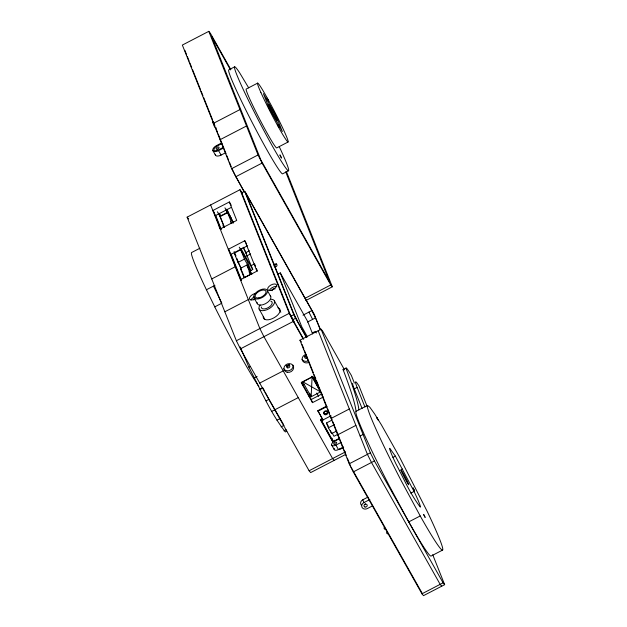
<?xml version="1.0" encoding="UTF-8"?>
<svg xmlns="http://www.w3.org/2000/svg" width="627" height="627" viewBox="0 0 627 627"><rect width="100%" height="100%" fill="white"/><g stroke="black" fill="none" stroke-linecap="round" stroke-linejoin="round"><path stroke-width="0.94" d="M312.089 376.858L311.157 396.758L320.554 391.883L311.838 376.231L322.129 394.493M230.846 69.589L210.343 33.192L208.783 31.35L182.347 45.066L231.606 168.671L244.303 192.128M234.608 66.846L228.73 69.887A58.538 3.433 62.6 0 0 252.885 123.832A58.538 3.433 62.6 0 0 282.706 173.789L288.577 170.74M257.579 83.148L246.184 89.058A33.153 1.944 62.6 0 0 259.86 119.608A33.153 1.944 62.6 0 0 276.75 147.894L288.146 141.976M213.517 123.292L239.953 109.568M220.061 139.711L246.497 125.988M221.668 142.925L216.55 145.582A5.306 2.68 -29.4 0 0 212.851 150.535L215.374 155.018M221.927 143.552L216.817 146.201A3.981 2.014 -29.4 0 0 214.042 149.916A3.981 2.014 -29.4 0 0 218.321 149.963L223.431 147.314M212.851 150.535A5.306 2.68 -29.4 0 0 218.549 150.605L223.674 147.948M215.28 154.281A5.306 2.68 -29.4 0 0 221.08 155.088L225.312 152.886M231.606 168.671L258.042 154.955L208.783 31.35M235.658 176.79L262.094 163.075L330.774 284.956L332.326 286.798L305.89 300.513M345.391 454.575L310.663 472.593L309.103 470.752L240.431 348.871L236.371 340.751L187.112 217.146L239.984 189.707L242.508 193.257M303.672 339.293L290.873 316.173L241.724 192.826L244.663 191.306L245.345 192.121L313.79 313.586L320.64 329.873M231.23 205.28L229.357 201.957L212.835 210.531L214.52 213.517M215.061 215.813L231.332 207.372M218.995 213.776L220.477 216.409L227.82 212.6L226.331 209.959M220.195 228.988L236.716 220.414L229.357 201.957M199.911 248.229L191.588 252.548A78.649 4.616 62.6 0 0 206.416 289.768L214.779 306.869L221.833 303.209L213.462 286.108M246.677 244.052L244.812 240.729L228.291 249.303L229.968 252.289M230.697 254.491L247.618 245.713M240.94 267.666L238.001 262.439L234.286 253.12L240.721 249.789L244.436 259.1L250.957 270.684L247.25 261.365L239.232 247.148M245.384 252.853L249.397 250.769M246.435 256.09L250.62 253.927M238.001 262.439L244.436 259.1M211.746 278.944L235.243 266.749M246.811 265.064L250.518 274.383L244.091 277.722L240.376 268.403L246.811 265.064L251.936 274.164M251.498 265.456L254.578 263.857L255.667 266.577M206.416 289.768L214.936 285.348M249.53 271.162L252.759 269.485L243.48 247.25M240.415 279.736L256.937 271.162L244.812 240.729M277.683 274.218L280.285 272.87L307.614 321.369L312.622 333.94M224.827 311.784L248.331 299.588M305.192 298.233L330.774 284.956M236.371 340.751L289.243 313.312L239.984 189.707M290.873 316.173L293.812 314.644L244.663 191.306M292.668 319.754L295.607 318.234L306.133 336.918M302.99 315.177L311.885 310.569L315.53 317.873L307.496 322.043M240.431 348.871L293.303 321.432L302.904 338.478M312.465 332.874L315.405 331.354L316.337 333.015M432.701 554.683L444.653 584.678L423.507 595.65L421.947 593.808L353.267 471.927L349.215 463.808L299.957 340.202L321.11 329.23L322.662 331.072L344.168 369.24M286.845 431.164L285.371 431.925C270.08 412.574 260.37 389.022 248.895 367.218L250.361 366.45M254.178 378.026L257.117 376.506M259.711 383.089L283.208 370.902M259.844 389.101L262.047 387.956M260.048 389.5L262.987 387.972M266.06 400.857L268.999 399.336L283.576 424.597M303.546 381.294L311.235 377.305M302.614 385.26L304.252 384.414M442.599 550.083L431.141 556.031A81.518 4.781 62.6 0 1 408.757 521.891L389.422 486.027A81.518 4.781 62.6 0 1 356.034 411.328A413.507 24.257 62.6 0 0 344.199 372.548L343.087 369.664L345.955 368.174A29.281 1.716 62.6 0 1 351.332 375.385L354.373 383.003M271.828 411.336L298.264 397.612M308.939 396.178L310.577 395.331M323.399 396.985L312.489 402.644L311.235 399.509L321.541 394.164M276.962 420.2L279.893 418.679M281.1 426.862L284.039 425.341M362.1 408.538L354.271 388.889L357.139 387.408A40.755 2.39 62.6 0 1 356.755 382.736L358.918 385.754L367.14 406.367M317.826 410.677L322.976 419.957L317.826 410.677L326.698 406.069M318.038 411.194L326.91 406.586M283.968 430.859L286.171 429.714M322.2 419.095L320.491 419.98L332.772 441.769L339.528 438.242M332.004 438.265L333.282 441.479L321.573 420.686L331.04 415.772M331.127 418.421L349.341 408.976M336.793 430.929L331.667 433.594L328.391 427.786L326.479 422.974L331.605 420.309M356.034 411.328L367.493 405.379L369.852 407.236L374.609 413.898L381.435 424.91L399.352 456.73L427.426 511.867A81.518 4.781 62.6 0 1 420.215 515.95L408.757 521.891M328.391 427.786L334.379 424.683M338.259 434.072L333.979 436.29L332.098 432.951M337.671 434.84L355.885 425.396M339.536 438.681L334.426 441.337A3.981 2.014 -29.4 0 0 331.652 445.045L334.183 449.528M331.652 445.045A3.981 2.014 -29.4 0 0 335.931 445.099L341.041 442.45M360.117 436.008L363.049 434.487M334.277 448.344A3.981 2.014 -29.4 0 0 338.455 449.583L343.525 446.949M343.667 447.427L339.63 449.52L339.426 449.003M309.103 470.752L345.563 451.832M349.215 463.808L370.361 452.827L321.11 329.23M353.267 471.927L374.421 460.947L443.093 582.828L444.653 584.678M392.917 457.404L395.371 456.135L414.071 491.458A33.153 1.944 62.6 0 1 420.325 507.149C410.168 494.029 403.796 478.534 396.013 464.004A33.153 1.944 62.6 0 1 389.767 448.313L395.371 456.135M399.368 470.728L402.636 469.027M361.505 505.307A3.981 3.425 -21.7 0 1 362.79 499.782L367.861 497.148M372.399 505.934L367.281 508.583A3.981 3.425 -21.7 0 1 362.077 507.423A3.981 3.425 -21.7 0 1 363.919 502.603L369.875 499.507M410.803 493.159L414.071 491.458M421.947 593.808L443.093 582.828M320.554 391.883L302.692 381.741L311.157 396.758L309.746 393.223M246.858 195.992L248.261 197.654M241.724 192.826L242.414 193.641M299.957 340.202L301.516 342.044M187.112 217.146L188.672 218.988M441.714 586.198L440.162 584.356L371.482 462.475L367.422 454.356L318.171 330.75M334.16 460.398L332.6 458.556L263.928 336.675L259.868 328.556L210.617 204.951M422.104 593.158L351.026 467.107M233.017 222.209L227.092 210.586L233.205 222.35M219.936 214.536L220.32 215.069M248.692 87.874L239.639 72.803A58.538 3.433 62.6 0 0 245.063 93.321A58.538 3.433 62.6 0 0 282.659 163.412A58.538 3.433 62.6 0 0 279.25 146.647M230.517 69.918L211.589 36.335L260.848 159.932L329.52 281.813L285.7 171.845M244.162 191.415L235.031 175.223L231.919 168.436M218.549 150.605L221.08 155.088M307.504 336.95L301.752 326.745L280.285 272.87M306.603 337.389L294.988 316.768L245.729 193.171L314.409 315.052L320.232 329.669M224.913 207.827L233.495 223.063M230.43 221.684L231.277 223.188M274.454 300.976L280.81 312.254M242.986 247.399L246.317 253.316M267.337 290.505A7.626 3.856 -29.4 0 1 258.449 298.883A7.626 3.856 -29.4 0 1 255.957 292.637A7.626 3.856 -29.4 0 1 267.337 290.505L270.778 296.602M314.096 377.634L316.901 382.619M240.854 248.363L252.759 269.485M319.558 388.246L313.006 376.623L301.258 382.721L312.489 402.644M217.365 211.746L220.453 217.224M249.037 271.742L250.518 274.383M222.883 225.602L223.729 227.099M316.776 393.082L318.602 396.319M234.286 253.12L235.885 255.965L234.114 251.521M219.121 226.778L220.053 228.447M240.376 268.403L241.575 270.535M326.479 422.974L328.344 426.289M253.825 297.512L257.266 303.617M301.415 382.07L311.235 399.509M335.931 445.099L338.455 449.583M259.061 308.962L264.962 319.441M321.134 420.192L332.772 441.769M420.215 515.95L400.88 480.086A81.518 4.781 62.6 0 1 367.493 405.379M226.668 209.199L228.894 213.329M263.411 388.787L264.273 390.409M265.135 392.032L268.999 399.336M378.112 420.066L376.803 417.496L377.517 419.291M258.042 154.955L262.094 163.075M308.946 312.089L312.599 319.394M370.361 452.827L374.421 460.947M293.859 313.947L297.512 321.251M293.812 314.644L295.607 318.234M289.243 313.312L293.303 321.432M290.928 315.475L294.533 322.795M248.895 367.218L240.212 346.974M286.335 171.375L332.326 286.798M357.139 387.408L364.961 407.048M184.84 50.285L186.65 54.831M187.371 56.649L189.182 61.187M189.91 63.006L191.721 67.551M192.442 69.37L200.413 89.363M201.134 91.181L202.944 95.727M203.673 97.546L212.365 119.357M213.086 121.176L214.896 125.721M215.625 127.54L217.436 132.078M218.157 133.896L226.128 153.889M226.849 155.708L228.659 160.253M229.388 162.072L231.198 166.617M302.089 344.513L303.899 349.051M304.62 350.869L313.312 372.681M314.041 374.499L315.851 379.045M316.572 380.863L318.383 385.409M319.112 387.227L327.075 407.221M327.803 409.039L329.614 413.585M330.335 415.403L332.145 419.941M332.874 421.759L343.377 448.117M344.098 449.935L346.269 455.39M347.358 458.118L350.618 466.292M305.874 355.54L306.587 357.335M362.79 499.782L363.919 502.603M334.481 440.232L334.693 440.75M330.382 430.381L331.667 433.594M320.93 419.087L321.573 420.686M256.388 268.395L257.47 271.115M231.935 223.596L227.452 212.341L219.905 216.26L224.388 227.515M249.859 270.684L251.302 274.312M218.831 213.164L224.247 226.755M236.896 258.504L241.638 270.394M241.975 271.24L244.342 277.173M215.563 215.092L221.339 229.592M231.089 254.053L241.56 280.332M213.885 211.926L220.712 229.255M228.675 249.248L240.987 280.151M345.955 368.174L347.06 371.059A413.507 24.257 62.6 0 1 358.903 409.839M219.771 214.653L219.999 215.296M326.126 410.991A1.654 1.426 -21.7 0 1 327.059 412.872A1.654 1.426 -21.7 0 1 324.778 413.742A1.654 1.426 -21.7 0 1 324.237 411.712M324.52 411.398A1.654 1.426 -21.7 0 1 325.28 411.006M292.966 365.196A4.969 4.279 -21.7 0 1 289.682 370.439A4.969 4.279 -21.7 0 1 283.765 368.723M307.434 357.993A1.654 1.426 -21.7 0 1 304.91 357.751A1.654 1.426 -21.7 0 1 306.078 355.587M289.157 364.483A1.654 1.426 -21.7 0 1 286.32 365.956M306.822 356.45A1.654 1.426 -21.7 0 1 304.299 356.207M253.841 299.949A1.654 0.839 -29.4 0 1 255.001 298.405M272.189 290.677A1.654 0.839 -29.4 0 1 273.019 289.063A1.654 0.839 -29.4 0 1 274.994 288.976M273.874 265.033A1.654 1.426 -21.7 0 1 276.209 264.038A1.654 1.426 -21.7 0 1 276.664 266.185A1.654 1.426 -21.7 0 1 274.171 266.436M309.111 362.288A4.969 4.279 -21.7 0 1 302.363 360.329A4.969 4.279 -21.7 0 1 306.109 354.357M277.957 307.755A9.35 4.734 -29.4 0 1 274.501 317.513A9.35 4.734 -29.4 0 1 263.207 316.69M308.484 360.721A4.969 4.279 -21.7 0 1 301.971 359.271M269.242 290.544A4.969 2.516 -29.4 0 1 276.868 286.578M276.405 263.771A1.654 1.426 -21.7 0 1 274.242 265.229M254.844 299.048A4.969 2.516 -29.4 0 1 249.475 297.911A4.969 2.516 -29.4 0 1 256.365 293.412M251.027 299.988A4.969 2.516 -29.4 0 1 254.374 296.837M216.056 127.986A5.306 4.561 -21.7 0 1 213.807 123.997M213.917 124.444A5.306 4.561 -21.7 0 1 212.686 121.176M388.246 533.89A3.981 2.014 -29.4 0 1 386.608 532.542M385.723 529.407A3.981 2.014 -29.4 0 1 384.657 526.743M365.533 503.779A1.654 1.426 -21.7 0 1 364.773 504.171M343.087 369.664A29.281 1.716 62.6 0 1 344.043 370.071M354.271 388.889A40.755 2.39 62.6 0 1 352.742 383.348M258.818 386.389A78.649 4.616 62.6 0 1 214.693 306.768M289.039 364.514A1.654 1.426 -21.7 0 1 286.178 365.612M327.137 411.077A2.085 1.795 -21.7 0 1 326.212 414.086A2.085 1.795 -21.7 0 1 323.54 412.456M271.036 299.236A8.684 4.397 -29.4 0 1 273.356 305.051A8.684 4.397 -29.4 0 1 262.47 310.694A8.684 4.397 -29.4 0 1 260.158 304.887M270.84 301.117A6.074 3.072 -29.4 0 1 268.591 307.449A6.074 3.072 -29.4 0 1 261.263 306.924M270.174 295.787A7.626 3.856 -29.4 0 1 265.456 303.719A7.626 3.856 -29.4 0 1 257.117 302.567M267.055 98.235L268.536 101.135L267.055 98.235M277.549 124.569L279.031 127.477L277.549 124.569M279.979 155.018L281.46 157.926L279.979 155.018M229.427 215.03L230.908 217.937L229.427 215.03M413.091 487.986L414.572 490.894L413.091 487.986M423.617 514.399L425.098 517.306L423.617 514.399M276.523 116.912L263.379 93.595L269.21 108.212L282.346 131.529L276.523 116.912M287.166 372.266A4.969 4.279 -21.7 0 0 293.593 366.764A4.969 4.279 -21.7 0 0 285.622 364.985A4.969 4.279 -21.7 0 0 287.166 372.266M287.628 367.853A1.654 1.426 -21.7 0 0 289.768 366.019A1.654 1.426 -21.7 0 0 287.111 365.431A1.654 1.426 -21.7 0 0 287.628 367.853M270.731 290.426A4.969 2.516 -29.4 0 0 276.523 284.964A4.969 2.516 -29.4 0 0 269.108 286.351A4.969 2.516 -29.4 0 0 270.731 290.426M269.5 106.927A9.35 0.549 62.6 0 0 276.907 120.658A9.35 0.549 62.6 0 0 272.189 110.109A9.35 0.549 62.6 0 0 269.5 106.927M217.107 149.148A1.654 0.839 -29.4 0 0 219.035 147.321A1.654 0.839 -29.4 0 0 216.566 147.784A1.654 0.839 -29.4 0 0 217.107 149.148M260.926 92.561A33.153 1.944 62.6 0 0 287.213 141.271A33.153 1.944 62.6 0 0 270.456 103.855A33.153 1.944 62.6 0 0 260.926 92.561M334.716 444.277A1.654 0.839 -29.4 0 0 336.644 442.458A1.654 0.839 -29.4 0 0 334.175 442.921A1.654 0.839 -29.4 0 0 334.716 444.277M365.055 507.016A1.654 1.426 -21.7 0 0 367.203 505.182A1.654 1.426 -21.7 0 0 364.546 504.586A1.654 1.426 -21.7 0 0 365.055 507.016M402.181 472.938A7.939 0.462 62.6 0 0 408.483 484.608A7.939 0.462 62.6 0 0 404.47 475.65A7.939 0.462 62.6 0 0 402.181 472.938M325.107 414.713A2.085 1.795 -21.7 0 0 327.803 412.401A2.085 1.795 -21.7 0 0 324.457 411.657A2.085 1.795 -21.7 0 0 325.107 414.713M258.88 297.896A6.074 3.072 -29.4 0 0 265.958 291.218A6.074 3.072 -29.4 0 0 256.898 292.919A6.074 3.072 -29.4 0 0 258.88 297.896"/></g></svg>
